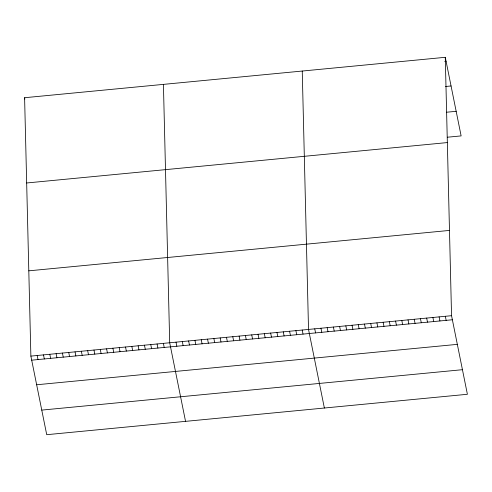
<?xml version="1.0" encoding="UTF-8"?>
<svg xmlns="http://www.w3.org/2000/svg" width="492" height="492" viewBox="0 0 492 492"><rect width="100%" height="100%" fill="white"/><g stroke="black" fill="none" stroke-linecap="round" stroke-linejoin="round"><path stroke-width="0.74" d="M445.278 57.306L451.551 315.692L467.4 394.283L46.722 434.694L30.873 356.097L24.6 97.717L445.278 57.306L461.127 135.903L447.308 137.225M444.719 61.512L446.103 61.383M445.531 86.506L451.059 85.971M446.496 112.237L456.17 111.309M26.673 182.981L447.351 142.575M28.8 270.834L449.485 230.422M30.873 356.097L451.551 315.692M31.691 360.175L452.376 319.763M36.654 384.769L457.332 344.357M41.759 410.1L462.443 369.695M445.334 316.288L446.158 320.366M439.116 316.885L439.934 320.962M432.898 317.481L433.716 321.559M426.675 318.078L427.499 322.155M420.457 318.681L421.281 322.752M414.239 319.277L415.063 323.349M408.022 319.874L408.846 323.945M401.804 320.47L402.622 324.542M395.586 321.067L396.404 325.144M389.363 321.663L390.187 325.741M383.145 322.26L383.969 326.337M376.927 322.857L377.751 326.934M370.71 323.459L371.528 327.531M364.492 324.056L365.31 328.127M358.274 324.652L359.092 328.724M352.051 325.249L352.875 329.32M345.833 325.845L346.657 329.923M339.615 326.442L340.439 330.519M333.398 327.039L334.216 331.116M327.18 327.635L327.998 331.713M320.956 328.238L321.78 332.309M314.739 328.834L315.563 332.906M324.369 408.022L308.521 329.431L302.248 71.045M302.211 330.034L303.035 334.111M295.901 330.642L296.725 334.714M289.591 331.251L290.415 335.323M283.281 331.854L284.099 335.931M276.971 332.463L277.789 336.534M270.661 333.066L271.479 337.143M264.352 333.674L265.17 337.746M258.042 334.277L258.86 338.355M251.732 334.886L252.55 338.957M245.422 335.489L246.24 339.566M239.112 336.097L239.93 340.175M232.796 336.706L233.62 340.778M226.486 337.309L227.31 341.387M220.176 337.918L221 341.989M213.866 338.521L214.69 342.598M207.556 339.129L208.38 343.201M201.246 339.732L202.071 343.81M194.937 340.341L195.761 344.412M188.627 340.944L189.451 345.021M182.317 341.553L183.141 345.63M176.007 342.161L176.831 346.233M185.546 421.361L169.697 342.764L163.424 84.378M163.387 343.373L164.205 347.444M157.077 343.976L157.895 348.053M150.767 344.584L151.585 348.656M144.457 345.187L145.275 349.265M138.147 345.796L138.965 349.867M131.838 346.399L132.655 350.476M125.528 347.008L126.346 351.085M119.218 347.616L120.036 351.688M112.902 348.219L113.726 352.297M106.592 348.828L107.416 352.899M100.282 349.431L101.106 353.508M93.972 350.04L94.796 354.111M87.662 350.642L88.486 354.72M81.352 351.251L82.176 355.322M24.6 97.717L24.877 99.076M75.042 351.86L75.866 355.931M68.732 352.463L69.556 356.54M62.422 353.072L63.247 357.143M56.113 353.674L56.937 357.752M49.803 354.283L50.627 358.354M43.493 354.886L44.317 358.963M37.183 355.495L38.001 359.566"/></g></svg>
